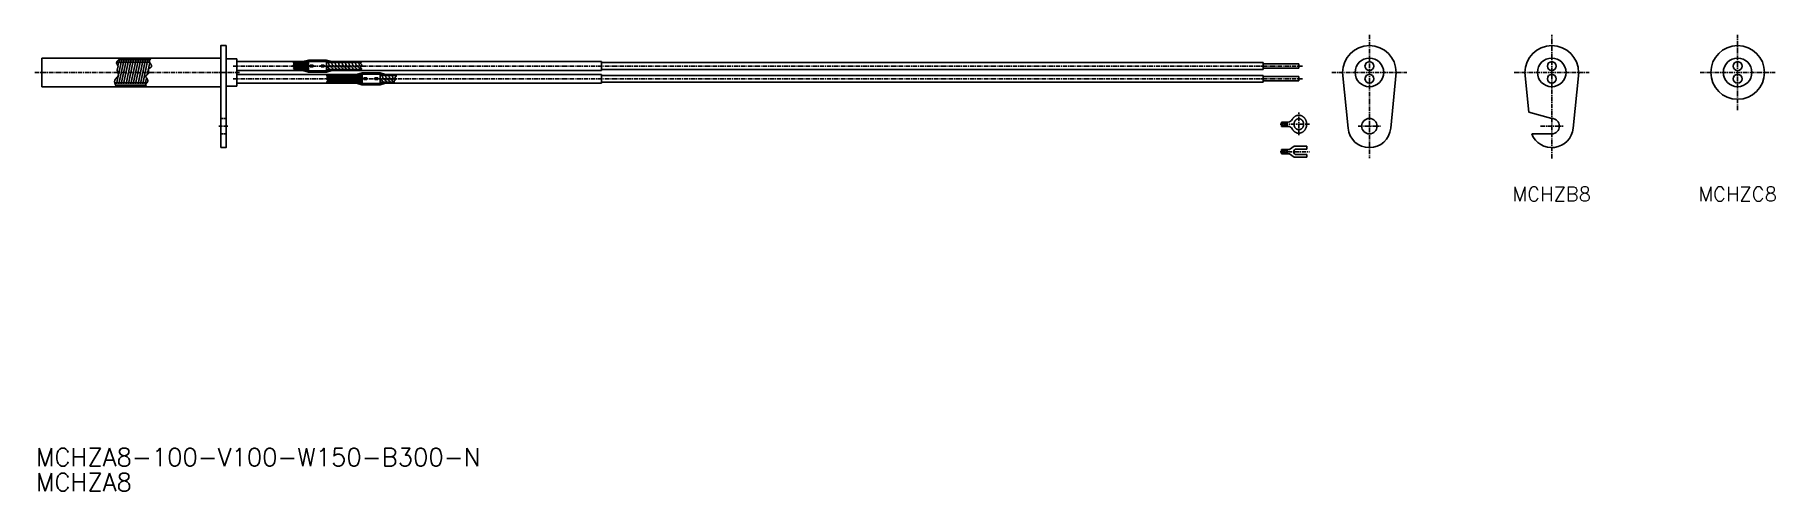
# Model space of a CAD drawing. Extents: x 10 to 497, y 78 to 205.
import ezdxf
from ezdxf.enums import TextEntityAlignment as Align

# ---------------------------------------------------------------- set-up
doc = ezdxf.new("R2010")
doc.units = 0
doc.linetypes.add('CENTER', pattern=[2, 1.25, -0.25, 0.25, -0.25])
doc.linetypes.add('DASHED', pattern=[0.75, 0.5, -0.25])
doc.layers.get('0').update_dxf_attribs({"linetype": 'CONTINUOUS'})
doc.layers.add('CENTER', color=1, linetype='CENTER')
doc.styles.get("Standard").update_dxf_attribs({"font": 'txt.shx', "bigfont": 'extfont.shx'})

msp = doc.modelspace()

# ---------------------------------------------------------------- linework, layer by layer
at = {"color": 7, "linetype": 'CONTINUOUS'}
for p, q in [((11.97, 190.64), (11.97, 198.64)), ((11.97, 198.64), (61.97, 198.64)), ((61.97, 190.64), (61.97, 198.64)), ((63.47, 198.46), (66.47, 198.46)), ((66.47, 198.46), (66.47, 190.83)), ((66.47, 197.65), (84.93, 197.65)), ((66.47, 195.18), (84.93, 195.18)), ((84.93, 197.65), (86.47, 198.09)), ((84.93, 195.18), (86.47, 194.75)), ((89, 198.09), (86.47, 198.09)), ((89, 194.75), (86.47, 194.75)), ((89, 198.09), (91.53, 198.09)), ((89, 194.75), (91.53, 194.75)), ((93.07, 197.65), (91.53, 198.09)), ((93.07, 195.18), (91.53, 194.75)), ((93.07, 197.65), (168.47, 197.65)), ((93.07, 197.65), (95.55, 197.65)), ((93.07, 195.18), (168.47, 195.18)), ((93.07, 195.18), (96.74, 195.18)), ((168.47, 197.65), (168.47, 195.18)), ((168.47, 197.38), (353.47, 197.38)), ((168.47, 195.45), (353.47, 195.45)), ((353.47, 197.38), (353.47, 195.45)), ((353.47, 197.03), (363.47, 197.03)), ((353.47, 195.8), (363.47, 195.8)), ((363.47, 195.8), (363.47, 197.03)), ((11.97, 190.64), (61.97, 190.64)), ((63.47, 190.83), (66.47, 190.83)), ((66.47, 194.1), (99.93, 194.1)), ((66.47, 191.64), (99.93, 191.64)), ((91.76, 191.64), (91.74, 191.68)), ((99.93, 194.1), (101.49, 194.54)), ((99.93, 191.64), (101.47, 191.2)), ((104, 191.2), (101.47, 191.2)), ((104, 194.54), (101.49, 194.54)), ((104, 194.54), (106.53, 194.54)), ((104, 191.2), (106.53, 191.2)), ((108.07, 194.1), (106.53, 194.54)), ((108.07, 191.64), (106.53, 191.2)), ((108.07, 194.1), (168.47, 194.1)), ((108.07, 194.1), (108.88, 194.1)), ((108.07, 191.64), (168.47, 191.64)), ((108.07, 191.64), (108.54, 191.64)), ((168.47, 194.1), (168.47, 191.64)), ((168.47, 193.83), (353.47, 193.83)), ((168.47, 191.91), (353.47, 191.91)), ((353.47, 193.83), (353.47, 191.91)), ((353.47, 193.48), (363.47, 193.48)), ((353.47, 192.26), (363.47, 192.26)), ((363.47, 192.26), (363.47, 193.48)), ((375.7, 194.64), (377.23, 179.04)), ((390.7, 194.64), (389.17, 179.04)), ((426.66, 194.64), (427.78, 183.51)), ((441.74, 194.64), (440.17, 179.04)), ((358.6, 180.79), (360.51, 180.79)), ((358.6, 179.56), (358.6, 180.79)), ((360.24, 180.43), (358.6, 180.43)), ((360.24, 180.79), (360.24, 179.56)), ((361.68, 181.63), (361.6, 181.5)), ((434.2, 181.79), (427.78, 183.51)), ((360.24, 179.92), (358.6, 179.92)), ((358.6, 179.56), (360.51, 179.56)), ((361.6, 178.86), (361.68, 178.73)), ((428.6, 177.49), (434.2, 177.49)), ((358.6, 173.08), (360.87, 173.08)), ((358.6, 171.86), (358.6, 173.08)), ((360.24, 172.73), (358.6, 172.73)), ((360.24, 172.21), (358.6, 172.21)), ((358.6, 171.86), (360.87, 171.86)), ((360.24, 173.08), (360.24, 171.86)), ((362.13, 174.01), (360.87, 173.08)), ((362.13, 170.93), (360.87, 171.86)), ((362.13, 174.01), (365.66, 174.01)), ((362.13, 170.93), (365.66, 170.93)), ((362.82, 173.25), (365.66, 173.25)), ((362.82, 171.69), (365.66, 171.69)), ((365.66, 174.01), (365.66, 173.25)), ((365.66, 171.69), (365.66, 170.93))]:
    msp.add_line(p, q, dxfattribs=at)
at = {"color": 3, "linetype": 'CONTINUOUS'}
for p, q in [((32.82, 191.47), (34.18, 197.85)), ((32.88, 197.5), (32.84, 197.36)), ((32.84, 197.36), (32.84, 197.22)), ((32.84, 197.22), (32.87, 197.08)), ((32.87, 197.08), (32.9, 197.01)), ((32.95, 197.65), (32.88, 197.5)), ((32.9, 197.54), (42.06, 197.54)), ((32.9, 197.01), (32.93, 196.95)), ((32.93, 196.95), (32.97, 196.88)), ((33.04, 197.79), (32.95, 197.65)), ((32.97, 196.88), (33.01, 196.82)), ((33.01, 196.82), (33.06, 196.75)), ((33.04, 195.46), (33.02, 195.35)), ((33.02, 195.35), (33.03, 195.19)), ((33.03, 195.19), (33.05, 195.03)), ((33.16, 197.93), (33.04, 197.79)), ((33.06, 195.57), (33.04, 195.46)), ((33.05, 195.03), (33.09, 194.87)), ((33.06, 196.75), (33.1, 196.69)), ((33.1, 195.68), (33.06, 195.57)), ((33.09, 194.87), (33.14, 194.71)), ((33.1, 196.69), (33.14, 196.62)), ((33.13, 195.79), (33.1, 195.68)), ((33.17, 195.9), (33.13, 195.79)), ((33.14, 196.62), (33.18, 196.55)), ((33.14, 194.71), (33.19, 194.56)), ((33.29, 198.07), (33.16, 197.93)), ((33.2, 196), (33.17, 195.9)), ((33.18, 196.55), (33.21, 196.48)), ((33.22, 196.11), (33.2, 196)), ((33.21, 196.48), (33.23, 196.42)), ((33.24, 196.21), (33.22, 196.11)), ((33.23, 196.38), (33.55, 197.85)), ((33.23, 196.42), (33.24, 196.32)), ((33.24, 196.32), (33.24, 196.21)), ((33.43, 198.21), (33.29, 198.07)), ((33.58, 198.36), (33.43, 198.21)), ((33.43, 198.19), (42.18, 198.19)), ((33.48, 191.45), (34.85, 197.85)), ((33.73, 198.5), (33.58, 198.36)), ((33.73, 198.5), (33.9, 198.64)), ((34.15, 191.45), (35.52, 197.85)), ((34.82, 191.45), (36.18, 197.85)), ((35.49, 191.48), (36.85, 197.85)), ((36.15, 191.45), (37.52, 197.85)), ((36.82, 191.45), (38.19, 197.85)), ((37.49, 191.45), (38.86, 197.85)), ((38.16, 191.45), (39.53, 197.85)), ((38.83, 191.46), (40.2, 197.85)), ((39.5, 191.45), (40.86, 197.85)), ((40.17, 191.45), (41.53, 197.85)), ((41.38, 194), (42.11, 197.41)), ((41.73, 195.36), (41.72, 195.26)), ((41.72, 195.26), (41.73, 195.15)), ((41.75, 195.45), (41.73, 195.36)), ((41.73, 195.15), (41.74, 195.05)), ((41.74, 195.05), (41.76, 194.94)), ((41.81, 195.56), (41.75, 195.45)), ((41.76, 194.94), (41.78, 194.83)), ((41.78, 194.83), (41.8, 194.72)), ((41.8, 194.72), (41.8, 194.62)), ((41.89, 195.65), (41.81, 195.56)), ((41.98, 195.74), (41.89, 195.65)), ((42.09, 195.83), (41.98, 195.74)), ((42.04, 197.81), (42.03, 197.71)), ((42.03, 197.71), (42.04, 197.61)), ((42.06, 197.91), (42.04, 197.81)), ((42.04, 197.61), (42.08, 197.47)), ((42.09, 198.01), (42.06, 197.91)), ((42.08, 197.47), (42.14, 197.34)), ((42.13, 198.1), (42.09, 198.01)), ((42.21, 195.91), (42.09, 195.83)), ((42.19, 198.2), (42.13, 198.1)), ((42.14, 197.34), (42.23, 197.2)), ((42.18, 198.19), (42.19, 198.19)), ((42.25, 198.29), (42.19, 198.2)), ((42.32, 195.99), (42.21, 195.91)), ((42.23, 197.2), (42.32, 197.06)), ((42.31, 198.39), (42.25, 198.29)), ((42.38, 198.48), (42.31, 198.39)), ((42.32, 197.06), (42.41, 196.92)), ((42.43, 196.06), (42.32, 195.99)), ((42.45, 198.58), (42.38, 198.48)), ((42.41, 196.92), (42.5, 196.79)), ((42.52, 196.14), (42.43, 196.06)), ((42.45, 198.58), (42.5, 198.64)), ((42.5, 196.79), (42.57, 196.66)), ((42.59, 196.23), (42.52, 196.14)), ((42.57, 196.66), (42.63, 196.54)), ((42.64, 196.32), (42.59, 196.23)), ((42.63, 196.54), (42.65, 196.43)), ((42.65, 196.43), (42.64, 196.32)), ((82.19, 195.18), (82.23, 195.21)), ((82.32, 196.47), (82.26, 196.71)), ((82.32, 197.38), (86.49, 197.38)), ((82.4, 197.18), (86.49, 197.18)), ((82.51, 195.65), (82.42, 196.03)), ((82.72, 195.65), (82.43, 196.92)), ((82.48, 197.61), (82.53, 197.65)), ((82.49, 195.65), (86.49, 195.65)), ((82.5, 195.45), (86.49, 195.45)), ((82.94, 195.65), (82.58, 197.18)), ((83.15, 195.65), (82.8, 197.18)), ((83.37, 195.65), (83.01, 197.18)), ((83.58, 195.65), (83.23, 197.18)), ((83.8, 195.65), (83.45, 197.18)), ((84.02, 195.65), (83.67, 197.18)), ((84.24, 195.65), (83.89, 197.18)), ((84.46, 195.65), (84.11, 197.18)), ((84.68, 195.65), (84.33, 197.18)), ((84.91, 195.65), (84.55, 197.18)), ((85.13, 195.65), (84.77, 197.18)), ((85.35, 195.65), (84.99, 197.18)), ((85.21, 197.38), (86.49, 197.74)), ((85.57, 195.65), (85.21, 197.18)), ((85.21, 195.45), (86.49, 195.09)), ((85.79, 195.65), (85.43, 197.18)), ((86.01, 195.65), (85.65, 197.18)), ((86.23, 195.65), (85.87, 197.18)), ((86.45, 195.65), (86.09, 197.18)), ((86.49, 196.42), (86.31, 197.18)), ((86.49, 197.74), (91.51, 197.74)), ((86.49, 196.42), (86.49, 197.74)), ((86.49, 195.09), (86.49, 196.42)), ((86.49, 195.09), (91.51, 195.09)), ((86.97, 196.66), (87.8, 196.66)), ((86.97, 196.42), (86.97, 196.66)), ((86.97, 196.18), (86.97, 196.42)), ((86.97, 196.18), (87.8, 196.18)), ((87.8, 196.42), (87.8, 196.66)), ((87.8, 196.18), (87.8, 196.42)), ((90.07, 196.66), (90.9, 196.66)), ((90.07, 196.42), (90.07, 196.66)), ((90.07, 196.18), (90.07, 196.42)), ((90.07, 196.18), (90.9, 196.18)), ((90.9, 196.42), (90.9, 196.66)), ((90.9, 196.18), (90.9, 196.42)), ((91.51, 197.74), (91.51, 195.09)), ((92.78, 197.38), (91.51, 197.74)), ((91.51, 197.38), (101.15, 197.38)), ((91.51, 196.57), (91.58, 196.3)), ((91.51, 195.45), (101.35, 195.45)), ((92.78, 195.45), (91.51, 195.09)), ((91.58, 196.3), (91.8, 196.24)), ((91.8, 196.24), (92.38, 196.66)), ((92.48, 195.45), (91.8, 196.24)), ((92.12, 197.22), (91.84, 197.38)), ((92.21, 196.83), (92.12, 197.22)), ((92.46, 196.57), (92.21, 196.83)), ((92.45, 196.57), (92.53, 196.3)), ((92.53, 196.3), (92.75, 196.24)), ((92.75, 196.24), (93.33, 196.66)), ((93.2, 195.81), (92.77, 196.26)), ((93.07, 197.22), (92.79, 197.38)), ((93.15, 196.83), (93.07, 197.22)), ((93.4, 196.57), (93.15, 196.83)), ((93.2, 195.81), (93.36, 195.5)), ((93.31, 195.45), (93.36, 195.5)), ((93.43, 195.45), (93.33, 195.57)), ((93.4, 196.57), (93.47, 196.3)), ((93.47, 196.3), (93.69, 196.24)), ((93.69, 196.24), (94.27, 196.66)), ((94.15, 195.81), (93.71, 196.26)), ((94.01, 197.22), (93.73, 197.38)), ((94.1, 196.83), (94.01, 197.22)), ((94.35, 196.57), (94.1, 196.83)), ((94.15, 195.81), (94.31, 195.5)), ((94.26, 195.45), (94.31, 195.5)), ((94.37, 195.45), (94.27, 195.57)), ((94.34, 196.57), (94.42, 196.3)), ((94.42, 196.3), (94.64, 196.24)), ((94.64, 196.24), (95.22, 196.66)), ((95.09, 195.81), (94.66, 196.26)), ((94.96, 197.22), (94.68, 197.38)), ((95.04, 196.83), (94.96, 197.22)), ((95.29, 196.57), (95.04, 196.83)), ((95.09, 195.81), (95.25, 195.5)), ((95.2, 195.45), (95.25, 195.5)), ((95.32, 195.45), (95.22, 195.57)), ((95.29, 196.57), (95.36, 196.3)), ((95.36, 196.3), (95.58, 196.24)), ((95.58, 196.24), (96.16, 196.66)), ((96.04, 195.81), (95.6, 196.26)), ((95.9, 197.22), (95.62, 197.38)), ((95.99, 196.83), (95.9, 197.22)), ((96.24, 196.57), (95.99, 196.83)), ((96.04, 195.81), (96.2, 195.5)), ((96.15, 195.45), (96.2, 195.5)), ((96.26, 195.45), (96.16, 195.57)), ((96.23, 196.57), (96.31, 196.3)), ((96.31, 196.3), (96.53, 196.24)), ((96.53, 196.24), (97.11, 196.66)), ((96.98, 195.81), (96.55, 196.26)), ((96.85, 197.22), (96.57, 197.38)), ((96.93, 196.83), (96.85, 197.22)), ((97.18, 196.57), (96.93, 196.83)), ((96.98, 195.81), (97.14, 195.5)), ((97.09, 195.45), (97.14, 195.5)), ((97.21, 195.45), (97.11, 195.57)), ((97.18, 196.57), (97.25, 196.3)), ((97.25, 196.3), (97.47, 196.24)), ((97.47, 196.24), (98.06, 196.66)), ((97.93, 195.81), (97.49, 196.26)), ((97.79, 197.22), (97.51, 197.38)), ((97.88, 196.83), (97.79, 197.22)), ((98.13, 196.57), (97.88, 196.83)), ((97.93, 195.81), (98.09, 195.5)), ((98.04, 195.45), (98.09, 195.5)), ((98.15, 195.45), (98.06, 195.57)), ((98.13, 196.57), (98.2, 196.3)), ((98.2, 196.3), (98.42, 196.24)), ((98.42, 196.24), (99, 196.66)), ((98.87, 195.81), (98.44, 196.26)), ((98.74, 197.22), (98.46, 197.38)), ((98.83, 196.83), (98.74, 197.22)), ((99.07, 196.57), (98.83, 196.83)), ((98.87, 195.81), (99.03, 195.5)), ((98.98, 195.45), (99.03, 195.5)), ((99.1, 195.45), (99, 195.57)), ((99.07, 196.57), (99.14, 196.3)), ((99.14, 196.3), (99.37, 196.24)), ((99.37, 196.24), (99.95, 196.66)), ((99.82, 195.81), (99.39, 196.26)), ((99.68, 197.22), (99.4, 197.38)), ((99.77, 196.83), (99.68, 197.22)), ((100.02, 196.57), (99.77, 196.83)), ((99.82, 195.81), (99.98, 195.5)), ((99.93, 195.45), (99.98, 195.5)), ((100.04, 195.45), (99.95, 195.57)), ((100.02, 196.57), (100.09, 196.3)), ((100.09, 196.3), (100.31, 196.24)), ((100.31, 196.24), (100.89, 196.66)), ((100.76, 195.81), (100.33, 196.26)), ((100.63, 197.22), (100.35, 197.38)), ((100.72, 196.83), (100.63, 197.22)), ((101.21, 196.33), (100.72, 196.83)), ((100.76, 195.81), (100.92, 195.5)), ((100.87, 195.45), (100.92, 195.5)), ((100.99, 195.45), (100.89, 195.57)), ((101.12, 195.18), (101.14, 195.21)), ((101.36, 197.57), (101.48, 197.65)), ((32.31, 192.3), (32.29, 192.2)), ((32.29, 192.2), (32.29, 192.09)), ((32.29, 192.09), (32.29, 191.98)), ((32.29, 191.98), (32.31, 191.87)), ((32.33, 192.41), (32.31, 192.3)), ((32.31, 191.87), (32.32, 191.76)), ((32.32, 191.76), (32.35, 191.65)), ((32.36, 192.51), (32.33, 192.41)), ((32.33, 191.75), (41.3, 191.75)), ((32.35, 191.65), (32.38, 191.55)), ((32.44, 192.65), (32.36, 192.51)), ((32.38, 191.55), (32.41, 191.44)), ((32.41, 191.44), (32.44, 191.37)), ((32.53, 192.79), (32.44, 192.65)), ((32.44, 191.37), (32.47, 191.3)), ((32.47, 191.3), (32.5, 191.23)), ((32.5, 191.23), (32.53, 191.17)), ((32.65, 192.93), (32.53, 192.79)), ((32.53, 191.17), (32.56, 191.1)), ((32.56, 191.1), (32.59, 191.04)), ((32.59, 191.04), (32.62, 190.97)), ((32.62, 190.97), (32.65, 190.91)), ((32.77, 193.05), (32.65, 192.93)), ((32.65, 191.1), (41.02, 191.1)), ((32.65, 190.91), (32.69, 190.84)), ((32.69, 190.84), (32.72, 190.78)), ((32.79, 190.64), (32.72, 190.78)), ((32.89, 193.18), (32.77, 193.05)), ((33.01, 193.31), (32.89, 193.18)), ((33.12, 193.43), (33.01, 193.31)), ((33.21, 193.56), (33.12, 193.43)), ((33.19, 194.56), (33.25, 194.4)), ((33.28, 193.69), (33.21, 193.56)), ((33.25, 194.4), (33.29, 194.25)), ((33.33, 193.83), (33.28, 193.69)), ((33.29, 194.25), (33.33, 194.1)), ((33.33, 194.1), (33.34, 193.96)), ((33.34, 193.96), (33.33, 193.83)), ((40.83, 191.45), (41.18, 193.08)), ((41.01, 193.6), (41, 193.48)), ((41, 193.48), (41.03, 193.36)), ((41.05, 193.69), (41.01, 193.6)), ((41.03, 191.23), (41.02, 191.18)), ((41.02, 191.18), (41.02, 191.13)), ((41.02, 191.13), (41.03, 191.08)), ((41.03, 193.36), (41.09, 193.23)), ((41.06, 191.38), (41.03, 191.28)), ((41.03, 191.28), (41.03, 191.23)), ((41.03, 191.08), (41.04, 191.03)), ((41.04, 191.03), (41.04, 190.98)), ((41.04, 190.98), (41.06, 190.93)), ((41.11, 193.77), (41.05, 193.69)), ((41.11, 191.48), (41.06, 191.38)), ((41.06, 190.93), (41.07, 190.88)), ((41.07, 190.88), (41.08, 190.83)), ((41.08, 190.83), (41.09, 190.78)), ((41.09, 193.23), (41.17, 193.1)), ((41.13, 190.64), (41.09, 190.78)), ((41.19, 193.84), (41.11, 193.77)), ((41.17, 191.58), (41.11, 191.48)), ((41.17, 193.1), (41.26, 192.96)), ((41.24, 191.68), (41.17, 191.58)), ((41.28, 193.92), (41.19, 193.84)), ((41.32, 191.77), (41.24, 191.68)), ((41.26, 192.96), (41.35, 192.82)), ((41.38, 194), (41.28, 193.92)), ((41.39, 191.87), (41.32, 191.77)), ((41.35, 192.82), (41.44, 192.68)), ((41.47, 194.07), (41.38, 194)), ((41.46, 191.97), (41.39, 191.87)), ((41.44, 192.68), (41.51, 192.54)), ((41.51, 192.06), (41.46, 191.97)), ((41.57, 194.15), (41.47, 194.07)), ((41.51, 192.54), (41.56, 192.4)), ((41.55, 192.16), (41.51, 192.06)), ((41.57, 192.26), (41.55, 192.16)), ((41.56, 192.4), (41.57, 192.26)), ((41.65, 194.24), (41.57, 194.15)), ((41.72, 194.33), (41.65, 194.24)), ((41.77, 194.42), (41.72, 194.33)), ((41.8, 194.52), (41.77, 194.42)), ((41.8, 194.62), (41.8, 194.52)), ((91.76, 192.6), (91.64, 193.11)), ((91.66, 193.83), (101.49, 193.83)), ((91.66, 191.91), (101.49, 191.91)), ((91.67, 193.64), (101.49, 193.64)), ((91.72, 192.1), (101.49, 192.1)), ((92.09, 192.1), (91.74, 193.64)), ((91.88, 192.1), (91.85, 192.25)), ((91.93, 194.05), (92.02, 194.1)), ((92.31, 192.1), (91.95, 193.64)), ((92.52, 192.1), (92.17, 193.64)), ((92.74, 192.1), (92.38, 193.64)), ((92.95, 192.1), (92.6, 193.64)), ((93.17, 192.1), (92.82, 193.64)), ((93.39, 192.1), (93.04, 193.64)), ((93.61, 192.1), (93.26, 193.64)), ((93.83, 192.1), (93.48, 193.64)), ((94.05, 192.1), (93.7, 193.64)), ((94.28, 192.1), (93.92, 193.64)), ((94.5, 192.1), (94.14, 193.64)), ((94.72, 192.1), (94.36, 193.64)), ((94.94, 192.1), (94.58, 193.64)), ((95.16, 192.1), (94.8, 193.64)), ((95.38, 192.1), (95.02, 193.64)), ((95.6, 192.1), (95.24, 193.64)), ((95.82, 192.1), (95.46, 193.64)), ((96.04, 192.1), (95.68, 193.64)), ((96.28, 192.1), (95.92, 193.64)), ((96.5, 192.1), (96.14, 193.64)), ((96.72, 192.1), (96.36, 193.64)), ((96.94, 192.1), (96.58, 193.64)), ((97.16, 192.1), (96.8, 193.64)), ((97.38, 192.1), (97.02, 193.64)), ((97.6, 192.1), (97.24, 193.64)), ((97.82, 192.1), (97.46, 193.64)), ((98.04, 192.1), (97.68, 193.64)), ((98.26, 192.1), (97.91, 193.64)), ((98.48, 192.1), (98.13, 193.64)), ((98.7, 192.1), (98.35, 193.64)), ((98.92, 192.1), (98.57, 193.64)), ((99.14, 192.1), (98.79, 193.64)), ((99.36, 192.1), (99.01, 193.64)), ((99.58, 192.1), (99.23, 193.64)), ((99.81, 192.1), (99.45, 193.64)), ((100.03, 192.1), (99.67, 193.64)), ((100.25, 192.1), (99.89, 193.64)), ((100.47, 192.1), (100.11, 193.64)), ((100.21, 193.83), (101.49, 194.2)), ((100.21, 191.91), (101.49, 191.54)), ((100.69, 192.1), (100.33, 193.64)), ((100.91, 192.1), (100.55, 193.64)), ((101.13, 192.1), (100.77, 193.64)), ((101.35, 192.1), (100.99, 193.64)), ((101.49, 192.44), (101.21, 193.64)), ((101.49, 193.39), (101.43, 193.64)), ((101.49, 194.2), (106.51, 194.2)), ((101.49, 192.87), (101.49, 194.2)), ((101.49, 191.54), (101.49, 192.87)), ((101.49, 191.54), (106.51, 191.54)), ((101.97, 193.11), (102.8, 193.11)), ((101.97, 192.87), (101.97, 193.11)), ((101.97, 192.63), (101.97, 192.87)), ((101.97, 192.63), (102.8, 192.63)), ((102.8, 192.87), (102.8, 193.11)), ((102.8, 192.63), (102.8, 192.87)), ((105.07, 193.11), (105.9, 193.11)), ((105.07, 192.87), (105.07, 193.11)), ((105.07, 192.63), (105.07, 192.87)), ((105.07, 192.63), (105.9, 192.63)), ((105.9, 192.87), (105.9, 193.11)), ((105.9, 192.63), (105.9, 192.87)), ((106.51, 194.2), (106.51, 191.54)), ((107.78, 193.83), (106.51, 194.2)), ((106.51, 193.83), (110.84, 193.83)), ((106.51, 193.02), (106.58, 192.75)), ((106.51, 191.91), (110.5, 191.91)), ((107.78, 191.91), (106.51, 191.54)), ((106.58, 192.75), (106.8, 192.69)), ((106.8, 192.69), (107.38, 193.12)), ((107.48, 191.91), (106.8, 192.69)), ((107.12, 193.67), (106.84, 193.83)), ((107.21, 193.28), (107.12, 193.67)), ((107.46, 193.03), (107.21, 193.28)), ((107.45, 193.02), (107.53, 192.75)), ((107.53, 192.75), (107.75, 192.69)), ((107.75, 192.69), (108.33, 193.12)), ((108.2, 192.26), (107.77, 192.71)), ((108.07, 193.67), (107.79, 193.83)), ((108.15, 193.28), (108.07, 193.67)), ((108.4, 193.03), (108.15, 193.28)), ((108.2, 192.26), (108.36, 191.96)), ((108.31, 191.91), (108.36, 191.96)), ((108.43, 191.91), (108.33, 192.02)), ((108.4, 193.02), (108.47, 192.75)), ((108.47, 192.75), (108.69, 192.69)), ((108.69, 192.69), (109.27, 193.12)), ((109.15, 192.26), (108.71, 192.71)), ((109.01, 193.67), (108.73, 193.83)), ((109.1, 193.28), (109.01, 193.67)), ((109.35, 193.03), (109.1, 193.28)), ((109.15, 192.26), (109.31, 191.96)), ((109.26, 191.91), (109.31, 191.96)), ((109.37, 191.91), (109.27, 192.02)), ((109.34, 193.02), (109.42, 192.75)), ((109.42, 192.75), (109.64, 192.69)), ((109.64, 192.69), (110.22, 193.12)), ((110.09, 192.26), (109.66, 192.71)), ((109.96, 193.67), (109.68, 193.83)), ((110.04, 193.28), (109.96, 193.67)), ((110.29, 193.03), (110.04, 193.28)), ((110.09, 192.26), (110.25, 191.96)), ((110.2, 191.91), (110.25, 191.96)), ((110.32, 191.91), (110.22, 192.02)), ((110.29, 193.02), (110.36, 192.75)), ((110.36, 192.75), (110.58, 192.69)), ((110.58, 192.69), (110.86, 192.89)), ((110.78, 192.53), (110.6, 192.71)), ((110.9, 193.67), (110.62, 193.83)), ((110.63, 191.74), (110.74, 191.62)), ((110.82, 194.03), (110.75, 194.1)), ((110.84, 193.83), (110.96, 193.83)), ((110.94, 193.49), (110.9, 193.67))]:
    msp.add_line(p, q, dxfattribs=at)
at = {"color": 3, "linetype": 'DASHED'}
for p, q in [((63.47, 181.79), (61.97, 181.79)), ((63.47, 177.49), (61.97, 177.49))]:
    msp.add_line(p, q, dxfattribs=at)
at = {"color": 7, "linetype": 'CONTINUOUS'}
msp.add_lwpolyline([(61.97, 173.64), (63.47, 173.64), (63.47, 202.14), (61.97, 202.14)], close=True, dxfattribs=at)
at = {"color": 3, "linetype": 'CONTINUOUS', "flags": 128}
for points in [[(82.48, 197.61), (82.46, 197.59), (82.44, 197.57), (82.42, 197.55), (82.4, 197.53), (82.38, 197.51), (82.36, 197.49), (82.35, 197.47), (82.34, 197.45), (82.33, 197.42), (82.32, 197.4), (82.32, 197.37), (82.33, 197.33), (82.35, 197.29), (82.37, 197.25), (82.39, 197.2), (82.42, 197.16), (82.44, 197.12), (82.45, 197.08), (82.46, 197.04), (82.46, 197), (82.45, 196.96), (82.43, 196.92), (82.4, 196.88), (82.37, 196.84), (82.33, 196.8), (82.3, 196.76), (82.27, 196.72), (82.25, 196.69), (82.23, 196.65), (82.23, 196.61), (82.24, 196.58), (82.26, 196.54), (82.29, 196.5), (82.33, 196.46), (82.37, 196.42), (82.41, 196.38), (82.45, 196.34), (82.48, 196.3), (82.51, 196.26), (82.51, 196.22), (82.51, 196.19), (82.5, 196.15), (82.48, 196.12), (82.46, 196.08), (82.43, 196.05), (82.41, 196.02), (82.39, 195.98), (82.37, 195.95), (82.36, 195.91), (82.35, 195.88), (82.36, 195.85), (82.37, 195.82), (82.39, 195.79), (82.41, 195.76), (82.43, 195.73), (82.45, 195.7), (82.47, 195.67), (82.5, 195.65), (82.51, 195.62), (82.52, 195.59), (82.53, 195.55), (82.53, 195.51), (82.51, 195.47), (82.49, 195.43), (82.46, 195.4), (82.42, 195.36), (82.38, 195.32), (82.33, 195.28), (82.28, 195.24), (82.23, 195.21)], [(101.36, 197.57), (101.32, 197.53), (101.28, 197.5), (101.23, 197.46), (101.2, 197.43), (101.16, 197.39), (101.13, 197.36), (101.11, 197.32), (101.09, 197.29), (101.08, 197.25), (101.08, 197.22), (101.09, 197.16), (101.12, 197.11), (101.16, 197.05), (101.21, 196.99), (101.26, 196.94), (101.31, 196.88), (101.36, 196.82), (101.39, 196.76), (101.42, 196.71), (101.43, 196.65), (101.42, 196.59), (101.39, 196.54), (101.35, 196.49), (101.3, 196.43), (101.25, 196.38), (101.2, 196.32), (101.15, 196.27), (101.11, 196.21), (101.09, 196.16), (101.08, 196.1), (101.08, 196.05), (101.11, 196), (101.14, 195.95), (101.18, 195.9), (101.22, 195.84), (101.27, 195.79), (101.31, 195.74), (101.34, 195.68), (101.37, 195.63), (101.38, 195.58), (101.38, 195.54), (101.38, 195.51), (101.36, 195.47), (101.34, 195.43), (101.32, 195.39), (101.29, 195.36), (101.25, 195.32), (101.22, 195.28), (101.18, 195.25), (101.14, 195.21)], [(91.93, 194.05), (91.89, 194.02), (91.84, 193.99), (91.8, 193.97), (91.76, 193.94), (91.72, 193.91), (91.69, 193.88), (91.67, 193.85), (91.65, 193.82), (91.63, 193.78), (91.63, 193.75), (91.64, 193.71), (91.65, 193.67), (91.67, 193.63), (91.69, 193.59), (91.72, 193.55), (91.74, 193.51), (91.76, 193.47), (91.78, 193.42), (91.79, 193.38), (91.79, 193.34), (91.78, 193.3), (91.76, 193.25), (91.73, 193.21), (91.69, 193.17), (91.65, 193.12), (91.62, 193.08), (91.58, 193.04), (91.55, 193), (91.53, 192.96), (91.52, 192.92), (91.53, 192.87), (91.56, 192.81), (91.6, 192.76), (91.66, 192.7), (91.72, 192.65), (91.78, 192.59), (91.83, 192.54), (91.87, 192.48), (91.9, 192.43), (91.91, 192.37), (91.9, 192.34), (91.89, 192.3), (91.86, 192.27), (91.83, 192.23), (91.8, 192.2), (91.77, 192.16), (91.74, 192.13), (91.71, 192.09), (91.69, 192.05), (91.67, 192.01), (91.66, 191.98), (91.66, 191.95), (91.66, 191.92), (91.67, 191.89), (91.67, 191.85), (91.68, 191.82), (91.7, 191.79), (91.71, 191.75), (91.73, 191.72), (91.74, 191.68)], [(110.82, 194.03), (110.85, 193.99), (110.89, 193.94), (110.92, 193.89), (110.95, 193.85), (110.98, 193.8), (111, 193.76), (111.01, 193.71), (111.02, 193.67), (111.02, 193.63), (111.01, 193.59), (110.99, 193.55), (110.96, 193.51), (110.93, 193.47), (110.89, 193.44), (110.86, 193.4), (110.82, 193.36), (110.79, 193.32), (110.76, 193.29), (110.74, 193.25), (110.73, 193.21), (110.73, 193.16), (110.74, 193.12), (110.76, 193.08), (110.78, 193.03), (110.81, 192.98), (110.83, 192.94), (110.86, 192.89), (110.88, 192.85), (110.89, 192.8), (110.9, 192.76), (110.89, 192.69), (110.86, 192.62), (110.81, 192.56), (110.75, 192.5), (110.69, 192.44), (110.62, 192.38), (110.55, 192.31), (110.5, 192.25), (110.46, 192.19), (110.44, 192.12), (110.43, 192.09), (110.44, 192.05), (110.45, 192.01), (110.46, 191.98), (110.49, 191.94), (110.51, 191.9), (110.54, 191.86), (110.56, 191.82), (110.59, 191.78), (110.63, 191.74)]]:
    msp.add_lwpolyline(points, dxfattribs=at)
at = {"color": 7, "linetype": 'CONTINUOUS'}
for points in [[(361.68, 178.73, 0), (361.73, 178.65, 0), (361.79, 178.57, 0), (361.84, 178.49, 0), (361.9, 178.42, 0), (361.96, 178.35, 0), (362.03, 178.29, 0), (362.09, 178.22, 0), (362.16, 178.16, 0), (362.23, 178.1, 0), (362.31, 178.05, 0), (362.38, 178, 0), (362.46, 177.95, 0), (362.53, 177.91, 0), (362.61, 177.87, 0), (362.69, 177.83, 0), (362.77, 177.8, 0), (362.86, 177.77, 0), (362.94, 177.74, 0), (363.02, 177.72, 0), (363.11, 177.7, 0), (363.19, 177.69, 0), (363.28, 177.67, 0), (363.37, 177.67, 0), (363.45, 177.67, 0), (363.54, 177.67, 0), (363.63, 177.67, 0), (363.71, 177.68, 0), (363.8, 177.69, 0), (363.88, 177.71, 0), (363.97, 177.73, 0), (364.05, 177.76, 0), (364.13, 177.78, 0), (364.22, 177.82, 0), (364.3, 177.85, 0), (364.38, 177.89, 0), (364.45, 177.93, 0), (364.53, 177.98, 0), (364.61, 178.03, 0), (364.68, 178.08, 0), (364.75, 178.14, 0), (364.82, 178.2, 0), (364.89, 178.26, 0), (364.95, 178.33, 0), (365.01, 178.39, 0), (365.07, 178.46, 0), (365.13, 178.54, 0), (365.19, 178.61, 0), (365.24, 178.69, 0), (365.29, 178.77, 0), (365.33, 178.86, 0), (365.38, 178.94, 0), (365.42, 179.03, 0), (365.46, 179.12, 0), (365.49, 179.21, 0), (365.52, 179.3, 0), (365.55, 179.4, 0), (365.58, 179.49, 0), (365.6, 179.59, 0), (365.62, 179.68, 0), (365.63, 179.78, 0), (365.65, 179.88, 0), (365.65, 179.98, 0), (365.66, 180.08, 0), (365.66, 180.18, 0), (365.66, 180.28, 0), (365.65, 180.37, 0), (365.65, 180.47, 0), (365.63, 180.57, 0), (365.62, 180.67, 0), (365.6, 180.77, 0), (365.58, 180.86, 0), (365.55, 180.96, 0), (365.52, 181.05, 0), (365.49, 181.14, 0), (365.46, 181.23, 0), (365.42, 181.32, 0), (365.38, 181.41, 0), (365.33, 181.49, 0), (365.29, 181.58, 0), (365.24, 181.66, 0), (365.19, 181.74, 0), (365.13, 181.81, 0), (365.07, 181.89, 0), (365.01, 181.96, 0), (364.95, 182.03, 0), (364.89, 182.09, 0), (364.82, 182.16, 0), (364.75, 182.21, 0), (364.68, 182.27, 0), (364.61, 182.32, 0), (364.53, 182.37, 0), (364.45, 182.42, 0), (364.38, 182.46, 0), (364.3, 182.5, 0), (364.22, 182.54, 0), (364.13, 182.57, 0), (364.05, 182.6, 0), (363.97, 182.62, 0), (363.88, 182.64, 0), (363.8, 182.66, 0), (363.71, 182.67, 0), (363.63, 182.68, 0), (363.54, 182.69, 0), (363.45, 182.69, 0), (363.37, 182.68, 0), (363.28, 182.68, 0), (363.19, 182.67, 0), (363.11, 182.65, 0), (363.02, 182.63, 0), (362.94, 182.61, 0), (362.86, 182.59, 0), (362.77, 182.56, 0), (362.69, 182.52, 0), (362.61, 182.49, 0), (362.53, 182.45, 0), (362.46, 182.4, 0), (362.38, 182.35, 0), (362.31, 182.3, 0), (362.23, 182.25, 0), (362.16, 182.19, 0), (362.09, 182.13, 0), (362.03, 182.07, 0), (361.96, 182, 0), (361.9, 181.93, 0), (361.84, 181.86, 0), (361.79, 181.78, 0), (361.73, 181.71, 0), (361.68, 181.63, 0)], [(363.47, 178.64, 0), (363.54, 178.64, 0), (363.6, 178.65, 0), (363.67, 178.65, 0), (363.73, 178.67, 0), (363.8, 178.68, 0), (363.86, 178.7, 0), (363.92, 178.73, 0), (363.98, 178.75, 0), (364.04, 178.79, 0), (364.1, 178.82, 0), (364.16, 178.86, 0), (364.22, 178.9, 0), (364.27, 178.94, 0), (364.32, 178.99, 0), (364.37, 179.04, 0), (364.42, 179.09, 0), (364.46, 179.14, 0), (364.51, 179.2, 0), (364.55, 179.26, 0), (364.59, 179.32, 0), (364.62, 179.39, 0), (364.65, 179.45, 0), (364.68, 179.52, 0), (364.71, 179.59, 0), (364.73, 179.66, 0), (364.75, 179.73, 0), (364.77, 179.8, 0), (364.79, 179.88, 0), (364.8, 179.95, 0), (364.81, 180.03, 0), (364.81, 180.1, 0), (364.81, 180.18, 0), (364.81, 180.25, 0), (364.81, 180.33, 0), (364.8, 180.4, 0), (364.79, 180.48, 0), (364.77, 180.55, 0), (364.75, 180.62, 0), (364.73, 180.69, 0), (364.71, 180.77, 0), (364.68, 180.83, 0), (364.65, 180.9, 0), (364.62, 180.97, 0), (364.59, 181.03, 0), (364.55, 181.09, 0), (364.51, 181.15, 0), (364.46, 181.21, 0), (364.42, 181.26, 0), (364.37, 181.32, 0), (364.32, 181.37, 0), (364.27, 181.41, 0), (364.22, 181.46, 0), (364.16, 181.5, 0), (364.1, 181.53, 0), (364.04, 181.57, 0), (363.98, 181.6, 0), (363.92, 181.63, 0), (363.86, 181.65, 0), (363.8, 181.67, 0), (363.73, 181.69, 0), (363.67, 181.7, 0), (363.6, 181.71, 0), (363.54, 181.71, 0), (363.47, 181.71, 0), (363.4, 181.71, 0), (363.34, 181.71, 0), (363.27, 181.7, 0), (363.21, 181.69, 0), (363.14, 181.67, 0), (363.08, 181.65, 0), (363.02, 181.63, 0), (362.96, 181.6, 0), (362.9, 181.57, 0), (362.84, 181.53, 0), (362.78, 181.5, 0), (362.72, 181.46, 0), (362.67, 181.41, 0), (362.62, 181.37, 0), (362.57, 181.32, 0), (362.52, 181.26, 0), (362.48, 181.21, 0), (362.43, 181.15, 0), (362.39, 181.09, 0), (362.35, 181.03, 0), (362.32, 180.97, 0), (362.29, 180.9, 0), (362.26, 180.83, 0), (362.23, 180.77, 0), (362.21, 180.69, 0), (362.19, 180.62, 0), (362.17, 180.55, 0), (362.15, 180.48, 0), (362.14, 180.4, 0), (362.13, 180.33, 0), (362.13, 180.25, 0), (362.13, 180.18, 0), (362.13, 180.1, 0), (362.13, 180.03, 0), (362.14, 179.95, 0), (362.15, 179.88, 0), (362.17, 179.8, 0), (362.19, 179.73, 0), (362.21, 179.66, 0), (362.23, 179.59, 0), (362.26, 179.52, 0), (362.29, 179.45, 0), (362.32, 179.39, 0), (362.35, 179.32, 0), (362.39, 179.26, 0), (362.43, 179.2, 0), (362.48, 179.14, 0), (362.52, 179.09, 0), (362.57, 179.04, 0), (362.62, 178.99, 0), (362.67, 178.94, 0), (362.72, 178.9, 0), (362.78, 178.86, 0), (362.84, 178.82, 0), (362.9, 178.79, 0), (362.96, 178.75, 0), (363.02, 178.73, 0), (363.08, 178.7, 0), (363.14, 178.68, 0), (363.21, 178.67, 0), (363.27, 178.65, 0), (363.34, 178.65, 0), (363.4, 178.64, 0), (363.47, 178.64, 0)]]:
    msp.add_polyline3d(points, dxfattribs=at)
for centre, radius in [((486.19, 194.64), 7.5), ((383.2, 194.64), 4), ((383.2, 196.42), 1.23), ((434.2, 194.64), 4), ((434.2, 196.42), 1.23), ((486.19, 194.64), 4), ((486.19, 196.42), 1.23), ((383.2, 192.87), 1.23), ((434.2, 192.87), 1.23), ((486.19, 192.87), 1.23), ((383.2, 179.64), 2.15)]:
    msp.add_circle(centre, radius, dxfattribs=at)
for centre, radius, start, end in [((383.2, 194.64), 7.5, 0, 180), ((434.2, 194.64), 7.5, 0, 180), ((360.5, 182), 1.21, 270.2379, 335.3711), ((434.2, 179.64), 2.15, 270, 90), ((360.5, 178.35), 1.21, 24.6289, 89.7621), ((383.2, 179.64), 6, 185.7392, 354.2608), ((434.2, 179.64), 6, 200.9979, 354.2608), ((362.82, 172.47), 0.78, 90, 270)]:
    msp.add_arc(centre, radius, start, end, dxfattribs=at)
at = {"layer": 'CENTER', "color": 1, "linetype": 'CENTER'}
for p, q in [((383.2, 205.14), (383.2, 170.68)), ((434.2, 170.64), (434.2, 205.14)), ((486.19, 184.14), (486.19, 205.14)), ((65.47, 196.42), (364.47, 196.42)), ((9.97, 194.64), (67.47, 194.64)), ((65.47, 192.87), (364.47, 192.87)), ((372.7, 194.64), (393.7, 194.64)), ((423.7, 194.64), (444.7, 194.64)), ((475.69, 194.64), (496.69, 194.64)), ((366.47, 180.18), (358.28, 180.18)), ((363.47, 177.09), (363.47, 183.47)), ((63.97, 179.64), (61.47, 179.64)), ((380.05, 179.64), (386.35, 179.64)), ((431.05, 179.64), (437.35, 179.64)), ((358.28, 172.47), (366.47, 172.47))]:
    msp.add_line(p, q, dxfattribs=at)

# ---------------------------------------------------------------- texts
at = {"color": 7, "linetype": 'CONTINUOUS'}
for s, p in [('MCHZB8', (434.2, 160.64)), ('MCHZC8', (486.19, 160.64))]:
    msp.add_text(s, height=4, dxfattribs=at).set_placement(p, align=Align.MIDDLE)
for s, p in [('MCHZA8-100-V100-W150-B300-N', (10.32, 87.16)), ('MCHZA8', (10.32, 80.16))]:
    msp.add_text(s, height=5, dxfattribs=at).set_placement(p, align=Align.MIDDLE_LEFT)

doc.saveas('drawing.dxf')
